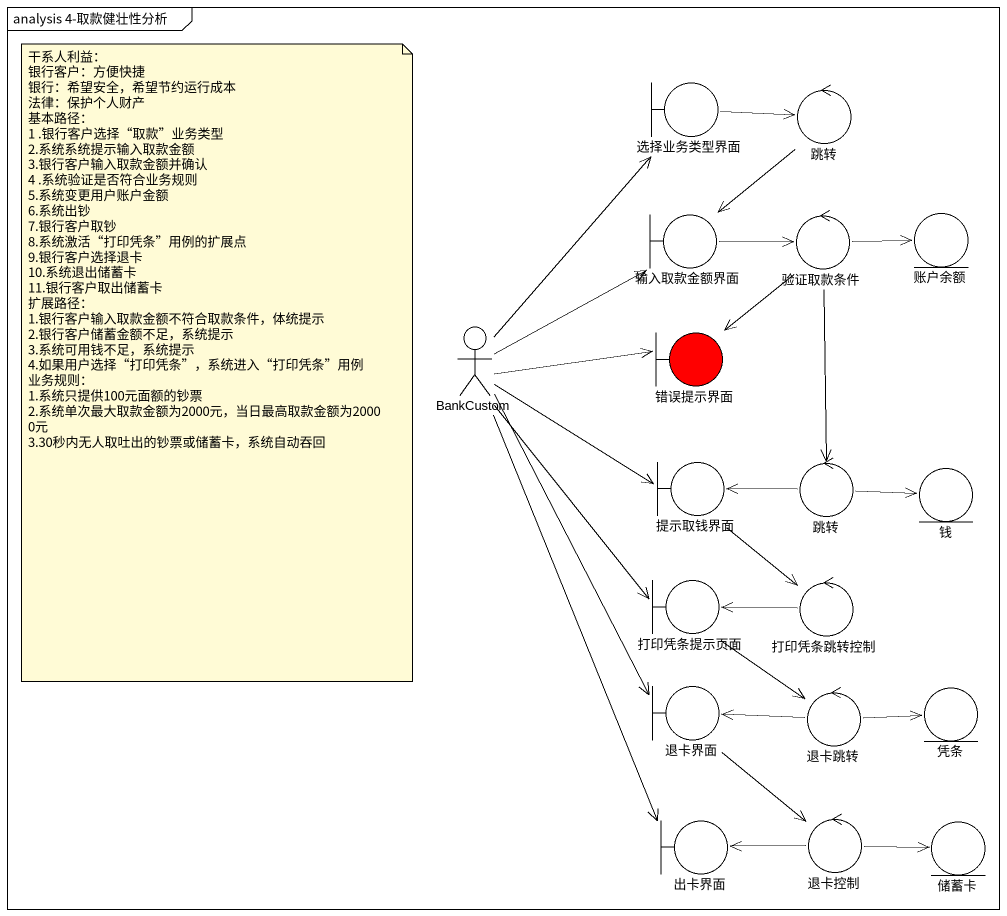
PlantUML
@startuml
mainframe analysis 4-取款健壮性分析
boundary 选择业务类型界面
control 跳转
boundary 输入取款金额界面
control 验证取款条件
entity 账户余额
actor BankCustom
boundary 错误提示界面 #FF0000
boundary 提示取钱界面
control "跳转" as 跳转_2
entity 钱
boundary 打印凭条提示页面
control 打印凭条跳转控制
boundary 退卡界面
control 退卡跳转
entity 凭条
boundary 出卡界面
control 退卡控制
entity 储蓄卡
选择业务类型界面 -right-> 跳转
跳转 --> 输入取款金额界面
输入取款金额界面 -right-> 验证取款条件
验证取款条件 -right-> 账户余额
验证取款条件 --> 错误提示界面
验证取款条件 --> 跳转_2
BankCustom -up-> 选择业务类型界面
BankCustom -up-> 输入取款金额界面
BankCustom -right-> 错误提示界面
BankCustom -right-> 提示取钱界面
BankCustom --> 打印凭条提示页面
BankCustom --> 退卡界面
BankCustom --> 出卡界面
提示取钱界面 --> 打印凭条跳转控制
跳转_2 -left-> 提示取钱界面
跳转_2 -right-> 钱
打印凭条提示页面 --> 退卡跳转
打印凭条跳转控制 -left-> 打印凭条提示页面
退卡界面 --> 退卡控制
退卡跳转 -left-> 退卡界面
退卡跳转 -right-> 凭条
退卡控制 -left-> 出卡界面
退卡控制 -right-> 储蓄卡
note as N1
  干系人利益：
  银行客户：方便快捷
  银行：希望安全，希望节约运行成本
  法律：保护个人财产
  基本路径：
  1 .银行客户选择“取款”业务类型
  2.系统系统提示输入取款金额
  3.银行客户输入取款金额并确认
  4 .系统验证是否符合业务规则
  5.系统变更用户账户金额
  6.系统出钞
  7.银行客户取钞
  8.系统激活“打印凭条”用例的扩展点
  9.银行客户选择退卡
  10.系统退出储蓄卡
  11.银行客户取出储蓄卡
  扩展路径：
  1.银行客户输入取款金额不符合取款条件，体统提示
  2.银行客户储蓄金额不足，系统提示
  3.系统可用钱不足，系统提示
  4.如果用户选择“打印凭条”，系统进入“打印凭条”用例
  业务规则：
  1.系统只提供100元面额的钞票
  2.系统单次最大取款金额为2000元，当日最高取款金额为20000元
  3.30秒内无人取吐出的钞票或储蓄卡，系统自动吞回
end note
@enduml
